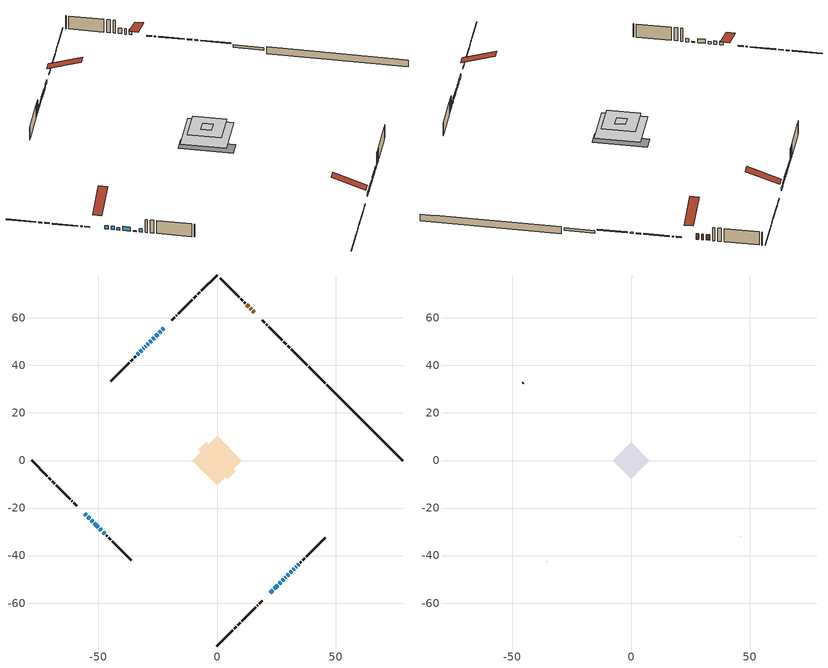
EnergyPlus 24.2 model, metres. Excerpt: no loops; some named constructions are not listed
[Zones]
conditioned space
 floor outside (Floor1 construction): -0.49,0 0,0.49 0.49,0 0,-0.49 z0.62
 floor outside (Floor2 construction): -0.43,0 0,0.43 0.43,0 0,-0.43 z0.62
 floor adiabatic (Floor5 construction): -2.42,0 0,2.42 2.42,0 0,-2.42 z0.62
 floor adiabatic (AdiabaticFloorConstruction): -10.45,0 0,10.45 10.45,0 0,-10.45 z3.06
 floor foundation (Slab1 construction): -7.97,4.53 -4.53,7.97 7.97,-4.53 4.53,-7.97 z-1.97
 floor foundation (Slab2 construction): -2.42,0 0,2.42 2.42,0 0,-2.42 z-0.65
 wall outside (RimJoist1 construction): 0,-78.03 6.7,-71.32 / -78.03,0 -71.32,-6.7 / 0,78.03 -6.7,71.32 / 37.92,40.11 31.22,46.81 z0.62:0.92
 wall outside (RimJoist2 construction): 7.36,-70.67 8.07,-69.96 / -70.67,-7.36 -69.96,-8.07 / -7.36,70.67 -8.07,69.96 / 30.56,47.47 29.85,48.18 z0.62:0.92
 wall outside (RimJoist3 construction): 8.72,-69.3 9.83,-68.2 / -69.3,-8.72 -68.2,-9.83 / -8.72,69.3 -9.83,68.2 / 29.19,48.83 28.09,49.94 z0.62:0.92
 wall outside (RimJoist4 construction): 10.49,-67.54 16.23,-61.8 / -67.54,-10.49 -61.8,-16.23 / -10.49,67.54 -16.23,61.8 / 27.43,50.59 21.69,56.34 z0.62:0.92
 wall outside (RimJoist5 construction): 16.89,-61.14 17.19,-60.83 / -61.14,-16.89 -60.83,-17.19 / -16.89,61.14 -17.19,60.83 / 21.03,56.99 20.72,57.3 z0.62:0.92
 wall outside (RimJoist6 construction): 17.85,-60.18 18.96,-59.07 / -60.18,-17.85 -59.07,-18.96 / -17.85,60.18 -18.96,59.07 / 20.07,57.96 18.96,59.06 z0.62:0.92
 wall outside (AdiabaticWallConstruction 1): 15.59,62.43 14.99,63.04 / 14.33,63.7 13.99,64.04 / 13.33,64.7 12.52,65.5 z0.62:2.65
 wall outside (AdiabaticWallConstruction): 22.32,-55.7 23.47,-54.55 z0.62:1.89; -22.32,55.7 -23.09,54.93 / -23.75,54.28 -24.33,53.69 / -55.7,-22.32 -54.93,-23.09 / -54.28,-23.75 -53.62,-24.41 / 24.13,-53.9 25.57,-52.46 / 26.22,-51.8 26.81,-51.22 / -29.99,48.04 -30.21,47.81 / -30.87,47.16 -31.02,47.01 / 33.09,-44.94 33.38,-44.65 / -47.93,-30.09 -47.21,-30.81 z0.62:1.84; -24.99,53.04 -25.74,52.28 / -31.67,46.36 -32.21,45.82 / -32.87,45.16 -33.62,44.4 z0.62:1.69; 27.47,-50.56 28.01,-50.02 z0.62:1.59; 28.66,-49.36 28.99,-49.04 z0.62:2.04; -52.96,-25.06 -52.31,-25.71 z0.62:1.48; 29.64,-48.38 30.22,-47.81 / 30.87,-47.15 31.34,-46.68 / -26.4,51.63 -26.98,51.05 / -27.63,50.39 -28.21,49.82 / -28.86,49.16 -29.33,48.69 / 32,-46.03 32.43,-45.6 z0.62:2.15; -51.66,-26.37 -49.93,-28.1 z0.62:2.14; -49.28,-28.75 -48.59,-29.44 z0.62:0.93; 34.03,-44 34.39,-43.64 z0.62:1.33
 wall outside (Wall1 construction): 35.05,-42.98 35.51,-42.52 / -46.56,-31.47 -46.09,-31.93 / -34.28,43.75 -34.74,43.28 / 11.87,66.16 11.4,66.63 z0.62:5.5
 wall outside (Wall2 construction): 36.17,-41.86 36.95,-41.08 / -45.44,-32.59 -44.66,-33.37 / -35.4,42.63 -36.18,41.85 / 10.74,67.28 9.96,68.06 z0.62:5.5
 wall outside (Wall3 construction): 37.6,-40.42 45.51,-32.52 / -44,-34.03 -36.09,-41.93 / -36.84,41.19 -44.74,33.29 / 9.31,68.72 1.4,76.62 z0.62:5.5
 wall foundation (FoundationWall1 construction): 46.13,31.9,-1.97 46.13,31.9,0.62 74.84,3.19,0.62 74.84,3.19,0.46 78.03,0,0.46 78.03,0,-1.97
 wall foundation (FoundationWall2 construction): 45.47,32.55 38.57,39.45 z-0.65:0.26
 window (WindowConstruction): 22.32,-55.7 23.47,-54.55 z0.62:1.89
 window (WindowConstruction 3): -22.32,55.7 -23.09,54.94 z0.62:1.84
 window (WindowConstruction 4): -23.75,54.28 -24.33,53.69 z0.62:1.84
 window (WindowConstruction 5): -55.7,-22.32 -54.94,-23.09 z0.62:1.84
 window (WindowConstruction 6): -24.99,53.04 -25.74,52.28 z0.62:1.69
 window (WindowConstruction 7): -54.28,-23.75 -53.62,-24.41 z0.62:1.84
 window (WindowConstruction 8): 24.13,-53.9 25.57,-52.46 z0.62:1.84
 window (WindowConstruction 9): 26.23,-51.8 26.81,-51.22 z0.62:1.84
 window (WindowConstruction 10): 27.47,-50.56 28.01,-50.02 z0.62:1.59
 window (WindowConstruction 11): 28.66,-49.36 28.99,-49.04 z0.62:2.04
 window (WindowConstruction 20): -52.96,-25.06 -52.31,-25.71 z0.62:1.48
 window (WindowConstruction 12): 29.64,-48.38 30.22,-47.81 z0.62:2.14
 window (WindowConstruction 13): 30.87,-47.15 31.34,-46.68 z0.62:2.14
 window (WindowConstruction 14): -26.4,51.63 -26.98,51.05 z0.62:2.14
 window (WindowConstruction 15): -27.63,50.39 -28.21,49.82 z0.62:2.14
 window (WindowConstruction 16): -28.87,49.16 -29.33,48.69 z0.62:2.14
 window (WindowConstruction 17): -29.99,48.04 -30.21,47.81 z0.62:1.84
 window (WindowConstruction 18): -51.66,-26.37 -49.93,-28.1 z0.62:2.14
 window (WindowConstruction 19): 32,-46.03 32.43,-45.6 z0.62:2.14
 window (WindowConstruction 24): -30.87,47.16 -31.01,47.01 z0.62:1.84
 window (WindowConstruction 25): 33.09,-44.94 33.37,-44.65 z0.62:1.84
 window (WindowConstruction 21): -49.27,-28.75 -48.59,-29.44 z0.62:0.92
 window (WindowConstruction 22): -31.67,46.36 -32.21,45.82 z0.62:1.69
 window (WindowConstruction 23): 34.03,-44 34.39,-43.64 z0.62:1.33
 window (WindowConstruction 1): -47.93,-30.09 -47.21,-30.81 z0.62:1.84
 window (WindowConstruction 2): -32.87,45.16 -33.62,44.41 z0.62:1.69
 door (Door): 15.59,62.43 14.99,63.04 z0.62:2.65
 door (Door 1): 14.33,63.7 13.99,64.04 z0.62:2.65
 door (Door 2): 13.33,64.7 12.52,65.5 z0.62:2.65
 ceiling adiabatic (AdiabaticFloorConstruction): 0,-10.45 10.45,0 0,10.45 -10.45,0 z3.06
attic - vented
 floor to conditioned space (Floor3 construction Reversed): -2.42,0 0,2.42 2.42,0 0,-2.42 z5.5
 floor to conditioned space (Floor4 construction Reversed): -7.63,0 0,7.63 7.63,0 0,-7.63 z5.5
 wall outside (Wall5 construction): 46.17,-31.86 46.25,-31.77 / -35.44,-42.59 -35.35,-42.68 / -45.4,32.63 -45.49,32.54 / 0.75,77.28 0.66,77.37 z0.62:5.5
 roof outside (Roof1 construction): 21.67,-56.36,5.5 13.87,-48.56,9.17 11.82,-50.62,9.17 19.61,-58.41,5.5; -56.36,-21.67,5.5 -48.56,-13.87,9.17 -50.62,-11.82,9.17 -58.41,-19.61,5.5; -21.67,56.36,5.5 -13.87,48.56,9.17 -11.82,50.62,9.17 -19.61,58.41,5.5; 16.25,61.78,5.5 8.45,53.98,9.17 10.51,51.93,9.17 18.3,59.72,5.5
[Construction]
Floor3 construction: ceiling stud and cavity, gypsum board
Floor4 construction: ceiling stud and cavity 1, gypsum board
[EnergyManagementSystem:Program]
component_loads_program: Set loads_htg_walls = 0; Set loads_htg_rim_joists = 0; Set loads_htg_foundation_walls = 0; Set loads_htg_floors = 0; Set loads_htg_slabs = 0; Set loads_htg_ceilings = 0; Set loads_htg_roofs = 0; Set loads_htg_windows_conduction = 0; Set loads_htg_windows_solar = 0; Set loads_htg_doors = 0; Set loads_htg_skylights_conduction = 0; Set loads_htg_skylights_solar = 0; Set loads_htg_internal_mass = 0; Set loads_htg_intgains = 0; Set loads_htg_lighting = 0; Set loads_htg_infil = 0; Set loads_htg_mechvent = 0; Set loads_htg_natvent = 0; Set loads_htg_whf = 0; Set loads_htg_ducts = 0; Set loads_clg_walls = 0; Set loads_clg_rim_joists = 0; Set loads_clg_foundation_walls = 0; Set loads_clg_floors = 0; Set loads_clg_slabs = 0; Set loads_clg_ceilings = 0; Set loads_clg_roofs = 0; Set loads_clg_windows_conduction = 0; Set loads_clg_windows_solar = 0; Set loads_clg_doors = 0; Set loads_clg_skylights_conduction = 0; Set loads_clg_skylights_solar = 0; Set loads_clg_internal_mass = 0; Set loads_clg_intgains = 0; Set loads_clg_lighting = 0; Set loads_clg_infil = 0; Set loads_clg_mechvent = 0; Set loads_clg_natvent = 0; Set loads_clg_whf = 0; Set loads_clg_ducts = 0; Set hr_walls = 0; Set hr_walls = hr_walls + s_conv_35 + s_ig_35 + s_sol_35 + s_lgt_35 + s_surf_35; Set hr_walls = hr_walls + s_conv_36 + s_ig_36 + s_sol_36 + s_lgt_36 + s_surf_36; Set hr_walls = hr_walls + s_conv_37 + s_ig_37 + s_sol_37 + s_lgt_37 + s_surf_37; Set hr_walls = hr_walls + s_conv_38 + s_ig_38 + s_sol_38 + s_lgt_38 + s_surf_38; Set hr_walls = hr_walls + s_conv_39 + s_ig_39 + s_sol_39 + s_lgt_39 + s_surf_39; Set hr_walls = hr_walls + s_conv_40 + s_ig_40 + s_sol_40 + s_lgt_40 + s_surf_40; Set hr_walls = hr_walls + s_conv_41 + s_ig_41 + s_sol_41 + s_lgt_41 + s_surf_41; Set hr_walls = hr_walls + s_conv_42 + s_ig_42 + s_sol_42 + s_lgt_42 + s_surf_42; Set hr_walls = hr_walls + s_conv_43 + s_ig_43 + s_sol_43 + s_lgt_43 + s_surf_43; Set hr_walls = hr_walls + s_conv_44 + s_ig_44 + s_sol_44 + s_lgt_44 + s_surf_44; Set hr_walls = hr_walls + s_conv_45 + s_ig_45 + s_sol_45 + s_lgt_45 + s_surf_45; Set hr_walls = hr_walls + s_conv_46 + s_ig_46 + s_sol_46 + s_lgt_46 + s_surf_46; Set hr_rim_joists = 0; Set hr_rim_joists = hr_rim_joists + s_conv_9 + s_ig_9 + s_sol_9 + s_lgt_9 + s_surf_9; Set hr_rim_joists = hr_rim_joists + s_conv_10 + s_ig_10 + s_sol_10 + s_lgt_10 + s_surf_10; Set hr_rim_joists = hr_rim_joists + s_conv_11 + s_ig_11 + s_sol_11 + s_lgt_11 + s_surf_11; Set hr_rim_joists = hr_rim_joists + s_conv_12 + s_ig_12 + s_sol_12 + s_lgt_12 + s_surf_12; Set hr_rim_joists = hr_rim_joists + s_conv_13 + s_ig_13 + s_sol_13 + s_lgt_13 + s_surf_13; Set hr_rim_joists = hr_rim_joists + s_conv_14 + s_ig_14 + s_sol_14 + s_lgt_14 + s_surf_14; Set hr_rim_joists = hr_rim_joists + s_conv_15 + s_ig_15 + s_sol_15 + s_lgt_15 + s_surf_15; Set hr_rim_joists = hr_rim_joists + s_conv_16 + s_ig_16 + s_sol_16 + s_lgt_16 + s_surf_16; Set hr_rim_joists = hr_rim_joists + s_conv_17 + s_ig_17 + s_sol_17 + s_lgt_17 + s_surf_17; Set hr_rim_joists = hr_rim_joists + s_conv_18 + s_ig_18 + s_sol_18 + s_lgt_18 + s_surf_18; Set hr_rim_joists = hr_rim_joists + s_conv_19 + s_ig_19 + s_sol_19 + s_lgt_19 + s_surf_19; Set hr_rim_joists = hr_rim_joists + s_conv_20 + s_ig_20 + s_sol_20 + s_lgt_20 + s_surf_20; Set hr_rim_joists = hr_rim_joists + s_conv_21 + s_ig_21 + s_sol_21 + s_lgt_21 + s_surf_21; Set hr_rim_joists = hr_rim_joists + s_conv_22 + s_ig_22 + s_sol_22 + s_lgt_22 + s_surf_22; Set hr_rim_joists = hr_rim_joists + s_conv_23 + s_ig_23 + s_sol_23 + s_lgt_23 + s_surf_23; Set hr_rim_joists = hr_rim_joists + s_conv_24 + s_ig_24 + s_sol_24 + s_lgt_24 + s_surf_24; Set hr_rim_joists = hr_rim_joists + s_conv_25 + s_ig_25 + s_sol_25 + s_lgt_25 + s_surf_25; Set hr_rim_joists = hr_rim_joists + s_conv_26 + s_ig_26 + s_sol_26 + s_lgt_26 + s_surf_26; Set hr_rim_joists = hr_rim_joists + s_conv_27 + s_ig_27 + s_sol_27 + s_lgt_27 + s_surf_27; Set hr_rim_joists = hr_rim_joists + s_conv_28 + s_ig_28 + s_sol_28 + s_lgt_28 + s_surf_28; Set hr_rim_joists = hr_rim_joists + s_conv_29 + s_ig_29 + s_sol_29 + s_lgt_29 + s_surf_29; Set hr_rim_joists = hr_rim_joists + s_conv_30 + s_ig_30 + s_sol_30 + s_lgt_30 + s_surf_30; Set hr_rim_joists = hr_rim_joists + s_conv_31 + s_ig_31 + s_sol_31 + s_lgt_31 + s_surf_31; Set hr_rim_joists = hr_rim_joists + s_conv_32 + s_ig_32 + s_sol_32 + s_lgt_32 + s_surf_32; Set hr_foundation_walls = 0; Set hr_foundation_walls = hr_foundation_walls + s_conv_5 + s_ig_5 + s_sol_5 + s_lgt_5 + s_surf_5; Set hr_foundation_walls = hr_foundation_walls + s_conv_6 + s_ig_6 + s_sol_6 + s_lgt_6 + s_surf_6; Set hr_floors = 0; Set hr_floors = hr_floors + s_conv + s_ig + s_sol + s_lgt + s_surf; Set hr_floors = hr_floors + s_conv_1 + s_ig_1 + s_sol_1 + s_lgt_1 + s_surf_1; Set hr_floors = hr_floors + s_conv_4 + s_ig_4 + s_sol_4 + s_lgt_4 + s_surf_4; Set hr_slabs = 0; Set hr_slabs = hr_slabs + s_conv_33 + s_ig_33 + s_sol_33 + s_lgt_33 + s_surf_33; Set hr_slabs = hr_slabs + s_conv_34 + s_ig_34 + s_sol_34 + s_lgt_34 + s_surf_34; Set hr_ceilings = 0; Set hr_ceilings = hr_ceilings + s_conv_2 + s_ig_2 + s_sol_2 + s_lgt_2 + s_surf_2; Set hr_ceilings = hr_ceilings + s_conv_3 + s_ig_3 + s_sol_3 + s_lgt_3 + s_surf_3; Set hr_roofs = 0; Set hr_windows_conduction = 0; Set hr_windows_conduction = hr_windows_conduction + ss_conv_3; Set hr_windows_conduction = hr_windows_conduction + ss_ig_3; Set hr_windows_conduction = hr_windows_conduction + ss_surf_3; Set hr_windows_conduction = hr_windows_conduction + ss_conv_4; Set hr_windows_conduction = hr_windows_conduction + ss_ig_4; Set hr_windows_conduction = hr_windows_conduction + ss_surf_4; Set hr_windows_conduction = hr_windows_conduction + ss_conv_5; Set hr_windows_conduction = hr_windows_conduction + ss_ig_5; Set hr_windows_conduction = hr_windows_conduction + ss_surf_5; Set hr_windows_conduction = hr_windows_conduction + ss_conv_6; Set hr_windows_conduction = hr_windows_conduction + ss_ig_6; Set hr_windows_conduction = hr_windows_conduction + ss_surf_6; Set hr_windows_conduction = hr_windows_conduction + ss_conv_7; Set hr_windows_conduction = hr_windows_conduction + ss_ig_7; Set hr_windows_conduction = hr_windows_conduction + ss_surf_7; Set hr_windows_conduction = hr_windows_conduction + ss_conv_8; Set hr_windows_conduction = hr_windows_conduction + ss_ig_8; Set hr_windows_conduction = hr_windows_conduction + ss_surf_8; Set hr_windows_conduction = hr_windows_conduction + ss_conv_9; Set hr_windows_conduction = hr_windows_conduction + ss_ig_9; Set hr_windows_conduction = hr_windows_conduction + ss_surf_9; Set hr_windows_conduction = hr_windows_conduction + ss_conv_10; Set hr_windows_conduction = hr_windows_conduction + ss_ig_10; Set hr_windows_conduction = hr_windows_conduction + ss_surf_10; Set hr_windows_conduction = hr_windows_conduction + ss_conv_11; Set hr_windows_conduction = hr_windows_conduction + ss_ig_11; Set hr_windows_conduction = hr_windows_conduction + ss_surf_11; Set hr_windows_conduction = hr_windows_conduction + ss_conv_12; Set hr_windows_conduction = hr_windows_conduction + ss_ig_12; Set hr_windows_conduction = hr_windows_conduction + ss_surf_12; Set hr_windows_conduction = hr_windows_conduction + ss_conv_13; Set hr_windows_conduction = hr_windows_conduction + ss_ig_13; Set hr_windows_conduction = hr_windows_conduction + ss_surf_13; Set hr_windows_conduction = hr_windows_conduction + ss_conv_14; Set hr_windows_conduction = hr_windows_conduction + ss_ig_14; Set hr_windows_conduction = hr_windows_conduction + ss_surf_14; Set hr_windows_conduction = hr_windows_conduction + ss_conv_15; Set hr_windows_conduction = hr_windows_conduction + ss_ig_15; Set hr_windows_conduction = hr_windows_conduction + ss_surf_15; Set hr_windows_conduction = hr_windows_conduction + ss_conv_16; Set hr_windows_conduction = hr_windows_conduction + ss_ig_16; Set hr_windows_conduction = hr_windows_conduction + ss_surf_16; Set hr_windows_conduction = hr_windows_conduction + ss_conv_17; Set hr_windows_conduction = hr_windows_conduction + ss_ig_17; Set hr_windows_conduction = hr_windows_conduction + ss_surf_17; Set hr_windows_conduction = hr_windows_conduction + ss_conv_18; Set hr_windows_conduction = hr_windows_conduction + ss_ig_18; Set hr_windows_conduction = hr_windows_conduction + ss_surf_18; Set hr_windows_conduction = hr_windows_conduction + ss_conv_19; Set hr_windows_conduction = hr_windows_conduction + ss_ig_19; Set hr_windows_conduction = hr_windows_conduction + ss_surf_19; Set hr_windows_conduction = hr_windows_conduction + ss_conv_20; Set hr_windows_conduction = hr_windows_conduction + ss_ig_20; Set hr_windows_conduction = hr_windows_conduction + ss_surf_20; Set hr_windows_conduction = hr_windows_conduction + ss_conv_21; Set hr_windows_conduction = hr_windows_conduction + ss_ig_21; Set hr_windows_conduction = hr_windows_conduction + ss_surf_21; Set hr_windows_conduction = hr_windows_conduction + ss_conv_22; Set hr_windows_conduction = hr_windows_conduction + ss_ig_22; Set hr_windows_conduction = hr_windows_conduction + ss_surf_22; Set hr_windows_conduction = hr_windows_conduction + ss_conv_23; Set hr_windows_conduction = hr_windows_conduction + ss_ig_23; Set hr_windows_conduction = hr_windows_conduction + ss_surf_23; Set hr_windows_conduction = hr_windows_conduction + ss_conv_24; Set hr_windows_conduction = hr_windows_conduction + ss_ig_24; Set hr_windows_conduction = hr_windows_conduction + ss_surf_24; Set hr_windows_conduction = hr_windows_conduction + ss_conv_25; Set hr_windows_conduction = hr_windows_conduction + ss_ig_25; Set hr_windows_conduction = hr_windows_conduction + ss_surf_25; Set hr_windows_conduction = hr_windows_conduction + ss_conv_26; Set hr_windows_conduction = hr_windows_conduction + ss_ig_26; Set hr_windows_conduction = hr_windows_conduction + ss_surf_26; Set hr_windows_conduction = hr_windows_conduction + ss_conv_27; Set hr_windows_conduction = hr_windows_conduction + ss_ig_27; Set hr_windows_conduction = hr_windows_conduction + ss_surf_27; Set hr_windows_conduction = hr_windows_conduction + ss_conv_28; Set hr_windows_conduction = hr_windows_conduction + ss_ig_28; Set hr_windows_conduction = hr_windows_conduction + ss_surf_28; Set hr_windows_solar = 0; Set hr_windows_solar = hr_windows_solar - ss_trans_in * ZoneTimestep * 3600 + ss_back_out * ZoneTimestep * 3600 + ss_trans_out * ZoneTimestep * 3600; Set hr_windows_solar = hr_windows_solar - ss_trans_in_1 * ZoneTimestep * 3600 + ss_back_out_1 * ZoneTimestep * 3600 + ss_trans_out_1 * ZoneTimestep * 3600; Set hr_windows_solar = hr_windows_solar - ss_trans_in_2 * ZoneTimestep * 3600 + ss_back_out_2 * ZoneTimestep * 3600 + ss_trans_out_2 * ZoneTimestep * 3600; Set hr_windows_solar = hr_windows_solar - ss_trans_in_3 * ZoneTimestep * 3600 + ss_back_out_3 * ZoneTimestep * 3600 + ss_trans_out_3 * ZoneTimestep * 3600; Set hr_windows_solar = hr_windows_solar - ss_trans_in_4 * ZoneTimestep * 3600 + ss_back_out_4 * ZoneTimestep * 3600 + ss_trans_out_4 * ZoneTimestep * 3600; Set hr_windows_solar = hr_windows_solar - ss_trans_in_5 * ZoneTimestep * 3600 + ss_back_out_5 * ZoneTimestep * 3600 + ss_trans_out_5 * ZoneTimestep * 3600; Set hr_windows_solar = hr_windows_solar - ss_trans_in_6 * ZoneTimestep * 3600 + ss_back_out_6 * ZoneTimestep * 3600 + ss_trans_out_6 * ZoneTimestep * 3600; Set hr_windows_solar = hr_windows_solar - ss_trans_in_7 * ZoneTimestep * 3600 + ss_back_out_7 * ZoneTimestep * 3600 + ss_trans_out_7 * ZoneTimestep * 3600; Set hr_windows_solar = hr_windows_solar - ss_trans_in_8 * ZoneTimestep * 3600 + ss_back_out_8 * ZoneTimestep * 3600 + ss_trans_out_8 * ZoneTimestep * 3600; Set hr_windows_solar = hr_windows_solar - ss_trans_in_9 * ZoneTimestep * 3600 + ss_back_out_9 * ZoneTimestep * 3600 + ss_trans_out_9 * ZoneTimestep * 3600; Set hr_windows_solar = hr_windows_solar - ss_trans_in_10 * ZoneTimestep * 3600 + ss_back_out_10 * ZoneTimestep * 3600 + ss_trans_out_10 * ZoneTimestep * 3600; Set hr_windows_solar = hr_windows_solar - ss_trans_in_11 * ZoneTimestep * 3600 + ss_back_out_11 * ZoneTimestep * 3600 + ss_trans_out_11 * ZoneTimestep * 3600; Set hr_windows_solar = hr_windows_solar - ss_trans_in_12 * ZoneTimestep * 3600 + ss_back_out_12 * ZoneTimestep * 3600 + ss_trans_out_12 * ZoneTimestep * 3600; Set hr_windows_solar = hr_windows_solar - ss_trans_in_13 * ZoneTimestep * 3600 + ss_back_out_13 * ZoneTimestep * 3600 + ss_trans_out_13 * ZoneTimestep * 3600; Set hr_windows_solar = hr_windows_solar - ss_trans_in_14 * ZoneTimestep * 3600 + ss_back_out_14 * ZoneTimestep * 3600 + ss_trans_out_14 * ZoneTimestep * 3600; Set hr_windows_solar = hr_windows_solar - ss_trans_in_15 * ZoneTimestep * 3600 + ss_back_out_15 * ZoneTimestep * 3600 + ss_trans_out_15 * ZoneTimestep * 3600; Set hr_windows_solar = hr_windows_solar - ss_trans_in_16 * ZoneTimestep * 3600 + ss_back_out_16 * ZoneTimestep * 3600 + ss_trans_out_16 * ZoneTimestep * 3600; Set hr_windows_solar = hr_windows_solar - ss_trans_in_17 * ZoneTimestep * 3600 + ss_back_out_17 * ZoneTimestep * 3600 + ss_trans_out_17 * ZoneTimestep * 3600; Set hr_windows_solar = hr_windows_solar - ss_trans_in_18 * ZoneTimestep * 3600 + ss_back_out_18 * ZoneTimestep * 3600 + ss_trans_out_18 * ZoneTimestep * 3600; Set hr_windows_solar = hr_windows_solar - ss_trans_in_19 * ZoneTimestep * 3600 + ss_back_out_19 * ZoneTimestep * 3600 + ss_trans_out_19 * ZoneTimestep * 3600; Set hr_windows_solar = hr_windows_solar - ss_trans_in_20 * ZoneTimestep * 3600 + ss_back_out_20 * ZoneTimestep * 3600 + ss_trans_out_20 * ZoneTimestep * 3600; Set hr_windows_solar = hr_windows_solar - ss_trans_in_21 * ZoneTimestep * 3600 + ss_back_out_21 * ZoneTimestep * 3600 + ss_trans_out_21 * ZoneTimestep * 3600; Set hr_windows_solar = hr_windows_solar - ss_trans_in_22 * ZoneTimestep * 3600 + ss_back_out_22 * ZoneTimestep * 3600 + ss_trans_out_22 * ZoneTimestep * 3600; Set hr_windows_solar = hr_windows_solar - ss_trans_in_23 * ZoneTimestep * 3600 + ss_back_out_23 * ZoneTimestep * 3600 + ss_trans_out_23 * ZoneTimestep * 3600; Set hr_windows_solar = hr_windows_solar - ss_trans_in_24 * ZoneTimestep * 3600 + ss_back_out_24 * ZoneTimestep * 3600 + ss_trans_out_24 * ZoneTimestep * 3600; Set hr_windows_solar = hr_windows_solar - ss_trans_in_25 * ZoneTimestep * 3600 + ss_back_out_25 * ZoneTimestep * 3600 + ss_trans_out_25 * ZoneTimestep * 3600; Set hr_doors = 0; Set hr_doors = hr_doors + ss_sol; Set hr_doors = hr_doors + ss_lgt; Set hr_doors = hr_doors + ss_conv; Set hr_doors = hr_doors + ss_ig; Set hr_doors = hr_doors + ss_surf; Set hr_doors = hr_doors + ss_sol_1; Set hr_doors = hr_doors + ss_lgt_1; Set hr_doors = hr_doors + ss_conv_1; Set hr_doors = hr_doors + ss_ig_1; Set hr_doors = hr_doors + ss_surf_1; Set hr_doors = hr_doors + ss_sol_2; Set hr_doors = hr_doors + ss_lgt_2; Set hr_doors = hr_doors + ss_conv_2; Set hr_doors = hr_doors + ss_ig_2; Set hr_doors = hr_doors + ss_surf_2; Set hr_skylights_conduction = 0; Set hr_skylights_solar = 0; Set hr_internal_mass = 0; Set hr_internal_mass = hr_internal_mass + s_conv_7 + s_ig_7 + s_sol_7 + s_lgt_7 + s_surf_7; Set hr_internal_mass = hr_internal_mass + s_conv_8 + s_ig_8 + s_sol_8 + s_lgt_8 + s_surf_8; Set hr_internal_mass = hr_internal_mass + im_conv + im_ig + im_sol + im_lgt + im_surf; Set hr_internal_mass = hr_internal_mass + im_conv_1 + im_ig_1 + im_sol_1 + im_lgt_1 + im_surf_1; Set hr_intgains = 0; Set hr_intgains = hr_intgains - ig_ee_conv - ig_ee_rad - ig_ee_conv_1 - ig_ee_rad_1 - ig_ee_conv_2 - ig_ee_rad_2 - ig_ee_conv_3 - ig_ee_rad_3 - ig_ee_conv_4 - ig_ee_rad_4 - ig_ee_conv_5 - ig_ee_rad_5 - ig_ee_conv_6 - ig_ee_rad_6 - ig_oe_conv - ig_oe_rad - ig_oe_conv_1 - ig_oe_rad_1 - ig_oe_conv_2 - ig_oe_rad_2 - ig_oe_conv_3 - ig_oe_rad_3 - ig_oe_conv_4 - ig_oe_rad_4 - ig_ppl_conv - ig_ppl_rad; Set hr_lighting = 0; Set hr_lighting = hr_lighting - ig_lgt_conv - ig_lgt_rad - ig_lgt_vis; Set hr_infil = 0; Set hr_infil = hr_infil - airflow_gain + airflow_loss; Set hr_natvent = 0; Set hr_natvent = hr_natvent - airflow_gain_1 + airflow_loss_1; Set hr_whf = 0; Set hr_whf = hr_whf - airflow_gain_2 + airflow_loss_2; Set hr_mechvent = 0; Set hr_mechvent = hr_mechvent - mv_conv - mv_rad - mv_conv_1 - mv_rad_1 - mv_conv_2 - mv_rad_2 - mv_conv_3 - mv_rad_3 - mv_conv_4 - mv_rad_4; Set hr_ducts = 0; Set hr_intgains = hr_intgains + dhw_loss * (0.64*(1-dhw_rtf) + 1.0*dhw_rtf); Set htg_mode = 0; Set clg_mode = 0; If (htg_load_cond > 0); Set htg_mode = 1.0; ElseIf (clg_load_cond > 0); Set clg_mode = 0.0; Else; Set htg_season = 0; Set clg_season = 0; If ((DayOfYear >= 1) && (DayOfYear <= 365)); Set clg_season = 1; EndIf; If ((DayOfYear >= 1) && (DayOfYear <= 365)); Set htg_season = 1; EndIf; If ((airflow_gain_1 <> 0) || (airflow_loss_1 <> 0)) && (clg_season == 1); Set clg_mode = 0.0; ElseIf ((airflow_gain_2 <> 0) || (airflow_loss_2 <> 0)) && (clg_season == 1); Set clg_mode = 0.0; Else; Set Tmid_setpoint = (htg_sp_s_1 + clg_sp_s_1) / 2; If (tin_s_1 > Tmid_setpoint) && (clg_season == 1); Set clg_mode = 0.0; ElseIf (tin_s_1 < Tmid_setpoint) && (htg_season == 1); Set htg_mode = 1.0; EndIf; EndIf; EndIf; Set loads_htg_walls = loads_htg_walls + (hr_walls * htg_mode * 1); Set loads_htg_rim_joists = loads_htg_rim_joists + (hr_rim_joists * htg_mode * 1); Set loads_htg_foundation_walls = loads_htg_foundation_walls + (hr_foundation_walls * htg_mode * 1); Set loads_htg_floors = loads_htg_floors + (hr_floors * htg_mode * 1); Set loads_htg_slabs = loads_htg_slabs + (hr_slabs * htg_mode * 1); Set loads_htg_ceilings = loads_htg_ceilings + (hr_ceilings * htg_mode * 1); Set loads_htg_roofs = loads_htg_roofs + (hr_roofs * htg_mode * 1); Set loads_htg_windows_conduction = loads_htg_windows_conduction + (hr_windows_conduction * htg_mode * 1); Set loads_htg_windows_solar = loads_htg_windows_solar + (hr_windows_solar * htg_mode * 1); Set loads_htg_doors = loads_htg_doors + (hr_doors * htg_mode * 1); Set loads_htg_skylights_conduction = loads_htg_skylights_conduction + (hr_skylights_conduction * htg_mode * 1); Set loads_htg_skylights_solar = loads_htg_skylights_solar + (hr_skylights_solar * htg_mode * 1); Set loads_htg_internal_mass = loads_htg_internal_mass + (hr_internal_mass * htg_mode * 1); Set loads_htg_intgains = loads_htg_intgains + (hr_intgains * htg_mode * 1); Set loads_htg_lighting = loads_htg_lighting + (hr_lighting * htg_mode * 1); Set loads_htg_infil = loads_htg_infil + (hr_infil * htg_mode * 1); Set loads_htg_mechvent = loads_htg_mechvent + (hr_mechvent * htg_mode * 1); Set loads_htg_natvent = loads_htg_natvent + (hr_natvent * htg_mode * 1); Set loads_htg_whf = loads_htg_whf + (hr_whf * htg_mode * 1); Set loads_htg_ducts = loads_htg_ducts + (hr_ducts * htg_mode * 1); Set loads_clg_walls = loads_clg_walls + (-hr_walls * clg_mode * 1); Set loads_clg_rim_joists = loads_clg_rim_joists + (-hr_rim_joists * clg_mode * 1); Set loads_clg_foundation_walls = loads_clg_foundation_walls + (-hr_foundation_walls * clg_mode * 1); Set loads_clg_floors = loads_clg_floors + (-hr_floors * clg_mode * 1); Set loads_clg_slabs = loads_clg_slabs + (-hr_slabs * clg_mode * 1); Set loads_clg_ceilings = loads_clg_ceilings + (-hr_ceilings * clg_mode * 1); Set loads_clg_roofs = loads_clg_roofs + (-hr_roofs * clg_mode * 1); Set loads_clg_windows_conduction = loads_clg_windows_conduction + (-hr_windows_conduction * clg_mode * 1); Set loads_clg_windows_solar = loads_clg_windows_solar + (-hr_windows_solar * clg_mode * 1); Set loads_clg_doors = loads_clg_doors + (-hr_doors * clg_mode * 1); Set loads_clg_skylights_conduction = loads_clg_skylights_conduction + (-hr_skylights_conduction * clg_mode * 1); Set loads_clg_skylights_solar = loads_clg_skylights_solar + (-hr_skylights_solar * clg_mode * 1); Set loads_clg_internal_mass = loads_clg_internal_mass + (-hr_internal_mass * clg_mode * 1); Set loads_clg_intgains = loads_clg_intgains + (-hr_intgains * clg_mode * 1); Set loads_clg_lighting = loads_clg_lighting + (-hr_lighting * clg_mode * 1); Set loads_clg_infil = loads_clg_infil + (-hr_infil * clg_mode * 1); Set loads_clg_mechvent = loads_clg_mechvent + (-hr_mechvent * clg_mode * 1); Set loads_clg_natvent = loads_clg_natvent + (-hr_natvent * clg_mode * 1); Set loads_clg_whf = loads_clg_whf + (-hr_whf * clg_mode * 1); Set loads_clg_ducts = loads_clg_ducts + (-hr_ducts * clg_mode * 1)
infil_program: Set p_m = 0.14; Set p_s = 0.22; Set s_m = 270; Set s_s = 370; Set z_m = 9.99744; Set z_s = 6.257515822307209; Set f_t = (((s_m/z_m)^p_m)*((z_s/s_s)^p_s)); Set Tdiff = tin_s-tout_s; Set dT = @Abs Tdiff; Set c = 0.1667; Set Cs = 0.1106; Set Cw = 0.1482; Set n = 0.65; Set sft = (f_t*0.54); Set temp1 = ((c*Cw)*((sft*site_vw_s)^(2*n)))^2; Set Qinf = (((c*Cs*(dT^n))^2)+temp1)^0.5; Set Qinf = (@Max Qinf 0); Set mech_vent_house_fan_sensible_load_act = 0.0; Set mech_vent_house_fan_latent_load_act = 0.0; Set OASupInPb = out_pb_s; Set OASupInTemp = tout_s; Set OASupInW = out_wt_s; Set OASupRho = (@RhoAirFnPbTdbW OASupInPb OASupInTemp OASupInW); Set OASupCp = (@CpAirFnW OASupInW); Set OASupInEnth = (@HFnTdbW OASupInTemp OASupInW); Set ZoneTemp = tin_s; Set ZoneW = win_s; Set ZoneCp = (@CpAirFnW ZoneW); Set ZoneAirEnth = (@HFnTdbW ZoneTemp ZoneW); Set mech_vent_house_fan_cfis_act = 0.0; Set QWHV_cfis_sup = 0.0; Set QWHV_cfis_suppl_sup = 0.0; Set QWHV_cfis_suppl_exh = 0.0; Set Qrange = 0; Set Qrange = Qrange + 0.075 * mech_vent_range_fan_0_sch_s; Set Qbath = 0; Set Qdryer = 0; Set Qdryer = Qdryer + 0.00308 * clothes_dryer_exhaust_0_sch_s; Set QWHV_sup = 0.0; Set QWHV_exh = 0.0; Set Qsupply = QWHV_sup + QWHV_cfis_sup + QWHV_cfis_suppl_sup; Set Qexhaust = Qrange + Qbath + Qdryer + QWHV_exh + QWHV_cfis_suppl_exh; Set Qfan = (@Max Qexhaust Qsupply); Set Qducts = 0; If Qducts < 0; Set Qsupply = Qsupply - Qducts; Else; Set Qexhaust = Qexhaust + Qducts; EndIf; Set Qfan_with_ducts = (@Max Qexhaust Qsupply); Set Qimb = (@Abs (Qsupply - Qexhaust)); If Qinf + Qimb > 0; Set Qtot = Qfan_with_ducts + (Qinf^2) / (Qinf + Qimb); Else; Set Qtot = Qfan_with_ducts; EndIf; Set Qinf_adj = Qtot - Qfan; Set infil_flow_act = Qinf_adj; Set infil_program_Qinf = Qinf_adj; Set infil_program_Qfan = Qfan; Set Qload = Qfan; Set Effectiveness_Sens = 0.0; Set Effectiveness_Lat = 0.0; Set Fan_MFR = Qload * OASupRho; Set ZoneInEnth = OASupInEnth; Set ZoneInTemp = OASupInTemp; Set FanTotalToCond = Fan_MFR * (ZoneInEnth - ZoneAirEnth); Set FanSensToCond = Fan_MFR * ZoneCp * (ZoneInTemp - ZoneTemp); Set FanLatToCond = FanTotalToCond - FanSensToCond; Set mech_vent_house_fan_sensible_load_act = mech_vent_house_fan_sensible_load_act + FanSensToCond; Set mech_vent_house_fan_latent_load_act = mech_vent_house_fan_latent_load_act + FanLatToCond
natural_vent_program: Set Tin = tin_s; Set Tout = tout_s; Set Wout = out_wt_s; Set Pbar = out_pb_s; Set Phiout = (@RhFnTdbWPb Tout Wout Pbar); Set MaxHR = 0.0115; Set Tnvsp = (htg_sp_s + clg_sp_s) / 2; Set NVavail = natural_vent_s; Set ClgSsnAvail = cool_season; Set Qnv = 0; Set Qwhf = 0; Set whole_house_fan_mix_act = 0; Set whole_house_fan_act = 0; If ((Wout < MaxHR) && (Tin > Tout) && (Tin > Tnvsp) && (ClgSsnAvail > 0)); Set WHF_Flow = 0; Set Adj = (Tin-Tnvsp)/(Tin-Tout); Set Adj = (@Min Adj 1); Set Adj = (@Max Adj 0); If (WHF_Flow > 0); Set Qwhf = WHF_Flow*Adj; Set whole_house_fan_mix_act = WHF_Flow*Adj; Set WHF_W = 0; Set whole_house_fan_act = WHF_W*Adj; ElseIf (NVavail > 0); Set NVArea = 0.0; Set Cs = 0.00023015483881256565; Set Cw = 3.551453889972985e-05; Set Tdiff = Tin-Tout; Set dT = (@Abs Tdiff); Set Vwind = site_vw_s; Set SGNV = NVArea*Adj*((((Cs*dT)+(Cw*(Vwind^2)))^0.5)/1000); Set MaxNV = 5.021113347688704; Set Qnv = (@Min SGNV MaxNV); EndIf; EndIf; Set natural_vent_flow_act = Qnv; Set whole_house_fan_flow_act = Qwhf; Set natural_vent_program_Qnv = Qnv; Set natural_vent_program_Qwhf = Qwhf
total_airflows_program: Set total_infil_flow_rate = 0; Set total_mechvent_flow_rate = 0; Set total_natvent_flow_rate = 0; Set total_whf_flow_rate = 0; Set total_infil_flow_rate = total_infil_flow_rate + (infil_program_Qinf * 1); Set total_mechvent_flow_rate = total_mechvent_flow_rate + (infil_program_Qfan * 1); Set total_natvent_flow_rate = total_natvent_flow_rate + (natural_vent_program_Qnv * 1); Set total_whf_flow_rate = total_whf_flow_rate + (natural_vent_program_Qwhf * 1)
total_loads_program: Set loads_htg_tot = 0; Set loads_clg_tot = 0; If htg_load_cond > 0; Set loads_htg_tot = loads_htg_tot + (htg_load_cond - clg_load_cond) * 1.0; EndIf; Set loads_htg_tot = (@Max loads_htg_tot 0); If clg_load_cond > 0; Set loads_clg_tot = loads_clg_tot + (clg_load_cond - htg_load_cond) * 0.0; EndIf; Set loads_clg_tot = (@Max loads_clg_tot 0)
unit_heater_supply_fan_disaggregate_program: Set unit_heater_supply_fan_primary_htg = 0; If unit_heater_htg_coil_s > 0; Set unit_heater_supply_fan_primary_htg = unit_heater_supply_fan_s; EndIf
unmet_hours_program: Set htg_unmet_hours = 0; Set clg_unmet_hours = 0; Set unit_htg_unmet_hours = 0; If ((DayOfYear >= 1) && (DayOfYear <= 365)); Set unit_htg_unmet_hours = unit_htg_unmet_hours + conditioned_space_htg_unmet_s; If unit_htg_unmet_hours > htg_unmet_hours; Set htg_unmet_hours = unit_htg_unmet_hours; EndIf; EndIf
water_heater_EC_adj: If WarmupFlag == 0; Set dhw_e_cons = water_heater_energy + water_heater_on_cycle_parasitic + water_heater_off_cycle_parasitic; Set water_heater_ec_adj_act = 0.0 * dhw_e_cons / 1; EndIf
[EnergyManagementSystem:ProgramCallingManager]
component_loads_program_calling_manager: EndOfZoneTimestepAfterZoneReporting; component_loads_program
fridge_schedule_program_calling_manager: BeginZoneTimestepAfterInitHeatBalance; fridge_schedule_program
furnace_supply_fan_1_disaggregate_program_calling_manager: EndOfSystemTimestepBeforeHVACReporting; furnace_supply_fan_1_disaggregate_program
furnace_supply_fan_disaggregate_program_calling_manager: EndOfSystemTimestepBeforeHVACReporting; furnace_supply_fan_disaggregate_program
infil_program_calling_manager: BeginZoneTimestepAfterInitHeatBalance; infil_program
natural_vent_program_calling_manager: BeginZoneTimestepAfterInitHeatBalance; natural_vent_program
total_airflows_program_calling_manager: EndOfZoneTimestepAfterZoneReporting; total_airflows_program
total_loads_program_calling_manager: EndOfZoneTimestepAfterZoneReporting; total_loads_program
unit_heater_supply_fan_disaggregate_program_calling_manager: EndOfSystemTimestepBeforeHVACReporting; unit_heater_supply_fan_disaggregate_program
unmet_hours_program_calling_manager: EndOfZoneTimestepBeforeZoneReporting; unmet_hours_program
water_heater_EC_adj_ProgramManager: EndOfSystemTimestepBeforeHVACReporting; water_heater_EC_adj
[EnergyManagementSystem:OutputVariable] Type of Data in Variable=Summed
Name | EMS Variable | Update Frequency | EMS Program or Subroutine | Units
furnace supply fan 1 disaggregate htg primary | furnace_supply_fan_1_primary_htg | SystemTimestep | furnace_supply_fan_1_disaggregate_program | J
furnace supply fan disaggregate htg primary | furnace_supply_fan_primary_htg | SystemTimestep | furnace_supply_fan_disaggregate_program | J
unit heater supply fan disaggregate htg primary | unit_heater_supply_fan_primary_htg | SystemTimestep | unit_heater_supply_fan_disaggregate_program | J
loads_htg_tot_peakload_outvar; loads_htg_tot_annual_outvar; Energy Management System Output Variable 1; Energy Management System Output Variable 45 | loads_htg_tot | ZoneTimestep | total_loads_program | J
loads_clg_tot_peakload_outvar; loads_clg_tot_annual_outvar; Energy Management System Output Variable 2; Energy Management System Output Variable 46 | loads_clg_tot | ZoneTimestep | total_loads_program | J
htg_unmet_hours_annual_outvar; Energy Management System Output Variable 3 | htg_unmet_hours | ZoneTimestep | unmet_hours_program | hr
clg_unmet_hours_annual_outvar; Energy Management System Output Variable 4 | clg_unmet_hours | ZoneTimestep | unmet_hours_program | hr
loads_htg_roofs_annual_outvar; Energy Management System Output Variable 5 | loads_htg_roofs | ZoneTimestep | component_loads_program | J
loads_htg_ceilings_annual_outvar; Energy Management System Output Variable 6 | loads_htg_ceilings | ZoneTimestep | component_loads_program | J
loads_htg_walls_annual_outvar; Energy Management System Output Variable 7 | loads_htg_walls | ZoneTimestep | component_loads_program | J
loads_htg_rim_joists_annual_outvar; Energy Management System Output Variable 8 | loads_htg_rim_joists | ZoneTimestep | component_loads_program | J
loads_htg_foundation_walls_annual_outvar; Energy Management System Output Variable 9 | loads_htg_foundation_walls | ZoneTimestep | component_loads_program | J
loads_htg_doors_annual_outvar; Energy Management System Output Variable 10 | loads_htg_doors | ZoneTimestep | component_loads_program | J
loads_htg_windows_conduction_annual_outvar; Energy Management System Output Variable 11 | loads_htg_windows_conduction | ZoneTimestep | component_loads_program | J
loads_htg_windows_solar_annual_outvar; Energy Management System Output Variable 12 | loads_htg_windows_solar | ZoneTimestep | component_loads_program | J
loads_htg_skylights_conduction_annual_outvar; Energy Management System Output Variable 13 | loads_htg_skylights_conduction | ZoneTimestep | component_loads_program | J
loads_htg_skylights_solar_annual_outvar; Energy Management System Output Variable 14 | loads_htg_skylights_solar | ZoneTimestep | component_loads_program | J
loads_htg_floors_annual_outvar; Energy Management System Output Variable 15 | loads_htg_floors | ZoneTimestep | component_loads_program | J
loads_htg_slabs_annual_outvar; Energy Management System Output Variable 16 | loads_htg_slabs | ZoneTimestep | component_loads_program | J
loads_htg_internal_mass_annual_outvar; Energy Management System Output Variable 17 | loads_htg_internal_mass | ZoneTimestep | component_loads_program | J
loads_htg_infil_annual_outvar; Energy Management System Output Variable 18 | loads_htg_infil | ZoneTimestep | component_loads_program | J
loads_htg_natvent_annual_outvar; Energy Management System Output Variable 19 | loads_htg_natvent | ZoneTimestep | component_loads_program | J
loads_htg_mechvent_annual_outvar; Energy Management System Output Variable 20 | loads_htg_mechvent | ZoneTimestep | component_loads_program | J
loads_htg_whf_annual_outvar; Energy Management System Output Variable 21 | loads_htg_whf | ZoneTimestep | component_loads_program | J
loads_htg_ducts_annual_outvar; Energy Management System Output Variable 22 | loads_htg_ducts | ZoneTimestep | component_loads_program | J
loads_htg_intgains_annual_outvar; Energy Management System Output Variable 23 | loads_htg_intgains | ZoneTimestep | component_loads_program | J
loads_htg_lighting_annual_outvar; Energy Management System Output Variable 24 | loads_htg_lighting | ZoneTimestep | component_loads_program | J
loads_clg_roofs_annual_outvar; Energy Management System Output Variable 25 | loads_clg_roofs | ZoneTimestep | component_loads_program | J
loads_clg_ceilings_annual_outvar; Energy Management System Output Variable 26 | loads_clg_ceilings | ZoneTimestep | component_loads_program | J
loads_clg_walls_annual_outvar; Energy Management System Output Variable 27 | loads_clg_walls | ZoneTimestep | component_loads_program | J
loads_clg_rim_joists_annual_outvar; Energy Management System Output Variable 28 | loads_clg_rim_joists | ZoneTimestep | component_loads_program | J
loads_clg_foundation_walls_annual_outvar; Energy Management System Output Variable 29 | loads_clg_foundation_walls | ZoneTimestep | component_loads_program | J
loads_clg_doors_annual_outvar; Energy Management System Output Variable 30 | loads_clg_doors | ZoneTimestep | component_loads_program | J
loads_clg_windows_conduction_annual_outvar; Energy Management System Output Variable 31 | loads_clg_windows_conduction | ZoneTimestep | component_loads_program | J
loads_clg_windows_solar_annual_outvar; Energy Management System Output Variable 32 | loads_clg_windows_solar | ZoneTimestep | component_loads_program | J
loads_clg_skylights_conduction_annual_outvar; Energy Management System Output Variable 33 | loads_clg_skylights_conduction | ZoneTimestep | component_loads_program | J
loads_clg_skylights_solar_annual_outvar; Energy Management System Output Variable 34 | loads_clg_skylights_solar | ZoneTimestep | component_loads_program | J
loads_clg_floors_annual_outvar; Energy Management System Output Variable 35 | loads_clg_floors | ZoneTimestep | component_loads_program | J
loads_clg_slabs_annual_outvar; Energy Management System Output Variable 36 | loads_clg_slabs | ZoneTimestep | component_loads_program | J
loads_clg_internal_mass_annual_outvar; Energy Management System Output Variable 37 | loads_clg_internal_mass | ZoneTimestep | component_loads_program | J
loads_clg_infil_annual_outvar; Energy Management System Output Variable 38 | loads_clg_infil | ZoneTimestep | component_loads_program | J
loads_clg_natvent_annual_outvar; Energy Management System Output Variable 39 | loads_clg_natvent | ZoneTimestep | component_loads_program | J
loads_clg_mechvent_annual_outvar; Energy Management System Output Variable 40 | loads_clg_mechvent | ZoneTimestep | component_loads_program | J
loads_clg_whf_annual_outvar; Energy Management System Output Variable 41 | loads_clg_whf | ZoneTimestep | component_loads_program | J
loads_clg_ducts_annual_outvar; Energy Management System Output Variable 42 | loads_clg_ducts | ZoneTimestep | component_loads_program | J
loads_clg_intgains_annual_outvar; Energy Management System Output Variable 43 | loads_clg_intgains | ZoneTimestep | component_loads_program | J
loads_clg_lighting_annual_outvar; Energy Management System Output Variable 44 | loads_clg_lighting | ZoneTimestep | component_loads_program | J
[Schedule:Day:Interval]
interior lighting schedule day: No, 01:00, 0.108182, 04:00, 0.0901515, 05:00, 0.0991667, 06:00, 0.162273, 07:00, 0.270455, 08:00, 0.342576, 10:00, 0.369621, 11:00, 0.351591, 12:00, 0.333561, 13:00, 0.324545, 14:00, 0.31553, 15:00, 0.333561, 16:00, 0.369621, 17:00, 0.450758, 18:00, 0.585985, 19:00, 0.775303, 20:00, 0.955606, 21:00, 0.991667, 22:00, 0.712197, 23:00, 0.360606, 24:00, 0.162273
interior lighting schedule day 1: No, 01:00, 0.100909, 04:00, 0.0840909, 05:00, 0.0925, 06:00, 0.151364, 07:00, 0.252273, 08:00, 0.319545, 10:00, 0.344773, 11:00, 0.327955, 12:00, 0.311136, 13:00, 0.302727, 14:00, 0.294318, 15:00, 0.311136, 16:00, 0.344773, 17:00, 0.420455, 18:00, 0.546591, 19:00, 0.723182, 20:00, 0.891364, 21:00, 0.925, 22:00, 0.664318, 23:00, 0.336364, 24:00, 0.151364
interior lighting schedule day 2: No, 01:00, 0.0927273, 04:00, 0.0772727, 05:00, 0.085, 06:00, 0.139091, 07:00, 0.231818, 08:00, 0.293636, 10:00, 0.316818, 11:00, 0.301364, 12:00, 0.285909, 13:00, 0.278182, 14:00, 0.270455, 15:00, 0.285909, 16:00, 0.316818, 17:00, 0.386364, 18:00, 0.502273, 19:00, 0.664545, 20:00, 0.819091, 21:00, 0.85, 22:00, 0.610455, 23:00, 0.309091, 24:00, 0.139091
interior lighting schedule day 3: No, 01:00, 0.0845455, 04:00, 0.0704545, 05:00, 0.0775, 06:00, 0.126818, 07:00, 0.211364, 08:00, 0.267727, 10:00, 0.288864, 11:00, 0.274773, 12:00, 0.260682, 13:00, 0.253636, 14:00, 0.246591, 15:00, 0.260682, 16:00, 0.288864, 17:00, 0.352273, 18:00, 0.457955, 19:00, 0.605909, 20:00, 0.746818, 21:00, 0.775, 22:00, 0.556591, 23:00, 0.281818, 24:00, 0.126818
interior lighting schedule day 4: No, 01:00, 0.0763636, 04:00, 0.0636364, 05:00, 0.07, 06:00, 0.114545, 07:00, 0.190909, 08:00, 0.241818, 10:00, 0.260909, 11:00, 0.248182, 12:00, 0.235455, 13:00, 0.229091, 14:00, 0.222727, 15:00, 0.235455, 16:00, 0.260909, 17:00, 0.318182, 18:00, 0.413636, 19:00, 0.547273, 20:00, 0.674545, 21:00, 0.7, 22:00, 0.502727, 23:00, 0.254545, 24:00, 0.114545
interior lighting schedule day 5: No, 01:00, 0.0727273, 04:00, 0.0606061, 05:00, 0.0666667, 06:00, 0.109091, 07:00, 0.181818, 08:00, 0.230303, 10:00, 0.248485, 11:00, 0.236364, 12:00, 0.224242, 13:00, 0.218182, 14:00, 0.212121, 15:00, 0.224242, 16:00, 0.248485, 17:00, 0.30303, 18:00, 0.393939, 19:00, 0.521212, 20:00, 0.642424, 21:00, 0.666667, 22:00, 0.478788, 23:00, 0.242424, 24:00, 0.109091
interior lighting schedule day 6: No, 01:00, 0.0745455, 04:00, 0.0621212, 05:00, 0.0683333, 06:00, 0.111818, 07:00, 0.186364, 08:00, 0.236061, 10:00, 0.254697, 11:00, 0.242273, 12:00, 0.229848, 13:00, 0.223636, 14:00, 0.217424, 15:00, 0.229848, 16:00, 0.254697, 17:00, 0.310606, 18:00, 0.403788, 19:00, 0.534242, 20:00, 0.658485, 21:00, 0.683333, 22:00, 0.490758, 23:00, 0.248485, 24:00, 0.111818
interior lighting schedule day 7: No, 01:00, 0.08, 04:00, 0.0666667, 05:00, 0.0733333, 06:00, 0.12, 07:00, 0.2, 08:00, 0.253333, 10:00, 0.273333, 11:00, 0.26, 12:00, 0.246667, 13:00, 0.24, 14:00, 0.233333, 15:00, 0.246667, 16:00, 0.273333, 17:00, 0.333333, 18:00, 0.433333, 19:00, 0.573333, 20:00, 0.706667, 21:00, 0.733333, 22:00, 0.526667, 23:00, 0.266667, 24:00, 0.12
interior lighting schedule day 8: No, 01:00, 0.0890909, 04:00, 0.0742424, 05:00, 0.0816667, 06:00, 0.133636, 07:00, 0.222727, 08:00, 0.282121, 10:00, 0.304394, 11:00, 0.289545, 12:00, 0.274697, 13:00, 0.267273, 14:00, 0.259848, 15:00, 0.274697, 16:00, 0.304394, 17:00, 0.371212, 18:00, 0.482576, 19:00, 0.638485, 20:00, 0.78697, 21:00, 0.816667, 22:00, 0.586515, 23:00, 0.29697, 24:00, 0.133636
interior lighting schedule day 9: No, 01:00, 0.0972727, 04:00, 0.0810606, 05:00, 0.0891667, 06:00, 0.145909, 07:00, 0.243182, 08:00, 0.30803, 10:00, 0.332348, 11:00, 0.316136, 12:00, 0.299924, 13:00, 0.291818, 14:00, 0.283712, 15:00, 0.299924, 16:00, 0.332348, 17:00, 0.405303, 18:00, 0.526894, 19:00, 0.697121, 20:00, 0.859242, 21:00, 0.891667, 22:00, 0.640379, 23:00, 0.324242, 24:00, 0.145909
interior lighting schedule day 10: No, 01:00, 0.105455, 04:00, 0.0878788, 05:00, 0.0966667, 06:00, 0.158182, 07:00, 0.263636, 08:00, 0.333939, 10:00, 0.360303, 11:00, 0.342727, 12:00, 0.325152, 13:00, 0.316364, 14:00, 0.307576, 15:00, 0.325152, 16:00, 0.360303, 17:00, 0.439394, 18:00, 0.571212, 19:00, 0.755758, 20:00, 0.931515, 21:00, 0.966667, 22:00, 0.694242, 23:00, 0.351515, 24:00, 0.158182
interior lighting schedule day 11: No, 01:00, 0.109091, 04:00, 0.0909091, 05:00, 0.1, 06:00, 0.163636, 07:00, 0.272727, 08:00, 0.345455, 10:00, 0.372727, 11:00, 0.354545, 12:00, 0.336364, 13:00, 0.327273, 14:00, 0.318182, 15:00, 0.336364, 16:00, 0.372727, 17:00, 0.454545, 18:00, 0.590909, 19:00, 0.781818, 20:00, 0.963636, 21:00, 1, 22:00, 0.718182, 23:00, 0.363636, 24:00, 0.163636
interior lighting schedule default day; occupants schedule default day; clothes dryer schedule default day; cooking range schedule default day; mech vent range fan 0 schedule default day; misc plug loads schedule default day; general water use schedule default day; clothes dryer exhaust 0 schedule default day; cooling season schedule day; cooling season schedule day 2; cooling season schedule default day; exterior lighting schedule default day; natural vent schedule default day: No, 24:00, 0
occupants schedule day: No, 05:00, 0.426829, 06:00, 0.719512, 07:00, 1, 08:00, 0.670732, 09:00, 0.329268, 14:00, 0.170732, 15:00, 0.231707, 16:00, 0.329268, 17:00, 0.5, 18:00, 0.670732, 19:00, 0.829268, 21:00, 1, 22:00, 0.853659, 23:00, 0.646341, 24:00, 0.426829
clothes dryer schedule day; clothes dryer exhaust 0 schedule day: No, 01:00, 0.123457, 02:00, 0.0740741, 03:00, 0.0493827, 04:00, 0.0246914, 05:00, 0.0493827, 06:00, 0.0740741, 07:00, 0.197531, 08:00, 0.395062, 09:00, 0.592593, 10:00, 0.839506, 11:00, 0.962963, 12:00, 1, 13:00, 0.91358, 14:00, 0.82716, 15:00, 0.716049, 16:00, 0.753086, 17:00, 0.679012, 18:00, 0.666667, 20:00, 0.62963, 21:00, 0.641975, 22:00, 0.666667, 23:00, 0.54321, 24:00, 0.296296
cooking range schedule day: No, 05:00, 0.0597015, 06:00, 0.11194, 07:00, 0.171642, 08:00, 0.291045, 11:00, 0.343284, 12:00, 0.402985, 13:00, 0.462687, 14:00, 0.343284, 15:00, 0.291045, 16:00, 0.402985, 17:00, 0.567164, 18:00, 1, 19:00, 0.850746, 20:00, 0.432836, 21:00, 0.291045, 22:00, 0.231343, 23:00, 0.171642, 24:00, 0.11194
mech vent range fan 0 schedule day: No, 18:00, 0, 19:00, 1, 20:00, 0.2, 24:00, 0
misc plug loads schedule day: No, 06:00, 0.705882, 07:00, 0.745098, 08:00, 0.803922, 15:00, 0.823529, 16:00, 0.862745, 17:00, 0.921569, 18:00, 0.980392, 19:00, 1, 20:00, 0.980392, 21:00, 0.941176, 22:00, 0.862745, 23:00, 0.784314, 24:00, 0.72549
general water use schedule day: No, 01:00, 0.315068, 03:00, 0.287671, 04:00, 0.342466, 05:00, 0.369863, 06:00, 0.520548, 07:00, 0.60274, 08:00, 0.534247, 10:00, 0.506849, 11:00, 0.465753, 14:00, 0.479452, 15:00, 0.534247, 16:00, 0.589041, 17:00, 0.69863, 18:00, 0.876712, 19:00, 0.890411, 20:00, 0.986301, 21:00, 1, 22:00, 0.863014, 23:00, 0.616438, 24:00, 0.465753
cooling season schedule day 1: No, 24:00, 1
exterior lighting schedule day: No, 01:00, 0.566667, 03:00, 0.524167, 05:00, 0.495833, 06:00, 0.5525, 07:00, 0.623333, 08:00, 0.580833, 09:00, 0.439167, 10:00, 0.354167, 12:00, 0.34, 13:00, 0.354167, 14:00, 0.396667, 15:00, 0.425, 16:00, 0.495833, 17:00, 0.623333, 18:00, 0.793333, 19:00, 0.906667, 20:00, 0.963333, 21:00, 0.991667, 22:00, 0.920833, 23:00, 0.793333, 24:00, 0.665833
exterior lighting schedule day 1: No, 01:00, 0.528571, 03:00, 0.488929, 05:00, 0.4625, 06:00, 0.515357, 07:00, 0.581429, 08:00, 0.541786, 09:00, 0.409643, 10:00, 0.330357, 12:00, 0.317143, 13:00, 0.330357, 14:00, 0.37, 15:00, 0.396429, 16:00, 0.4625, 17:00, 0.581429, 18:00, 0.74, 19:00, 0.845714, 20:00, 0.898571, 21:00, 0.925, 22:00, 0.858929, 23:00, 0.74, 24:00, 0.621071
exterior lighting schedule day 10: No, 01:00, 0.552381, 03:00, 0.510952, 05:00, 0.483333, 06:00, 0.538571, 07:00, 0.607619, 08:00, 0.56619, 09:00, 0.428095, 10:00, 0.345238, 12:00, 0.331429, 13:00, 0.345238, 14:00, 0.386667, 15:00, 0.414286, 16:00, 0.483333, 17:00, 0.607619, 18:00, 0.773333, 19:00, 0.88381, 20:00, 0.939048, 21:00, 0.966667, 22:00, 0.897619, 23:00, 0.773333, 24:00, 0.649048
exterior lighting schedule day 11: No, 01:00, 0.571429, 03:00, 0.528571, 05:00, 0.5, 06:00, 0.557143, 07:00, 0.628571, 08:00, 0.585714, 09:00, 0.442857, 10:00, 0.357143, 12:00, 0.342857, 13:00, 0.357143, 14:00, 0.4, 15:00, 0.428571, 16:00, 0.5, 17:00, 0.628571, 18:00, 0.8, 19:00, 0.914286, 20:00, 0.971429, 21:00, 1, 22:00, 0.928571, 23:00, 0.8, 24:00, 0.671429
exterior lighting schedule day 2: No, 01:00, 0.485714, 03:00, 0.449286, 05:00, 0.425, 06:00, 0.473571, 07:00, 0.534286, 08:00, 0.497857, 09:00, 0.376429, 10:00, 0.303571, 12:00, 0.291429, 13:00, 0.303571, 14:00, 0.34, 15:00, 0.364286, 16:00, 0.425, 17:00, 0.534286, 18:00, 0.68, 19:00, 0.777143, 20:00, 0.825714, 21:00, 0.85, 22:00, 0.789286, 23:00, 0.68, 24:00, 0.570714
exterior lighting schedule day 3: No, 01:00, 0.442857, 03:00, 0.409643, 05:00, 0.3875, 06:00, 0.431786, 07:00, 0.487143, 08:00, 0.453929, 09:00, 0.343214, 10:00, 0.276786, 12:00, 0.265714, 13:00, 0.276786, 14:00, 0.31, 15:00, 0.332143, 16:00, 0.3875, 17:00, 0.487143, 18:00, 0.62, 19:00, 0.708571, 20:00, 0.752857, 21:00, 0.775, 22:00, 0.719643, 23:00, 0.62, 24:00, 0.520357
exterior lighting schedule day 4: No, 01:00, 0.4, 03:00, 0.37, 05:00, 0.35, 06:00, 0.39, 07:00, 0.44, 08:00, 0.41, 09:00, 0.31, 10:00, 0.25, 12:00, 0.24, 13:00, 0.25, 14:00, 0.28, 15:00, 0.3, 16:00, 0.35, 17:00, 0.44, 18:00, 0.56, 19:00, 0.64, 20:00, 0.68, 21:00, 0.7, 22:00, 0.65, 23:00, 0.56, 24:00, 0.47
exterior lighting schedule day 5: No, 01:00, 0.380952, 03:00, 0.352381, 05:00, 0.333333, 06:00, 0.371429, 07:00, 0.419048, 08:00, 0.390476, 09:00, 0.295238, 10:00, 0.238095, 12:00, 0.228571, 13:00, 0.238095, 14:00, 0.266667, 15:00, 0.285714, 16:00, 0.333333, 17:00, 0.419048, 18:00, 0.533333, 19:00, 0.609524, 20:00, 0.647619, 21:00, 0.666667, 22:00, 0.619048, 23:00, 0.533333, 24:00, 0.447619
exterior lighting schedule day 6: No, 01:00, 0.390476, 03:00, 0.36119, 05:00, 0.341667, 06:00, 0.380714, 07:00, 0.429524, 08:00, 0.400238, 09:00, 0.302619, 10:00, 0.244048, 12:00, 0.234286, 13:00, 0.244048, 14:00, 0.273333, 15:00, 0.292857, 16:00, 0.341667, 17:00, 0.429524, 18:00, 0.546667, 19:00, 0.624762, 20:00, 0.66381, 21:00, 0.683333, 22:00, 0.634524, 23:00, 0.546667, 24:00, 0.45881
exterior lighting schedule day 7: No, 01:00, 0.419048, 03:00, 0.387619, 05:00, 0.366667, 06:00, 0.408571, 07:00, 0.460952, 08:00, 0.429524, 09:00, 0.324762, 10:00, 0.261905, 12:00, 0.251429, 13:00, 0.261905, 14:00, 0.293333, 15:00, 0.314286, 16:00, 0.366667, 17:00, 0.460952, 18:00, 0.586667, 19:00, 0.670476, 20:00, 0.712381, 21:00, 0.733333, 22:00, 0.680952, 23:00, 0.586667, 24:00, 0.492381
exterior lighting schedule day 8: No, 01:00, 0.466667, 03:00, 0.431667, 05:00, 0.408333, 06:00, 0.455, 07:00, 0.513333, 08:00, 0.478333, 09:00, 0.361667, 10:00, 0.291667, 12:00, 0.28, 13:00, 0.291667, 14:00, 0.326667, 15:00, 0.35, 16:00, 0.408333, 17:00, 0.513333, 18:00, 0.653333, 19:00, 0.746667, 20:00, 0.793333, 21:00, 0.816667, 22:00, 0.758333, 23:00, 0.653333, 24:00, 0.548333
exterior lighting schedule day 9: No, 01:00, 0.509524, 03:00, 0.47131, 05:00, 0.445833, 06:00, 0.496786, 07:00, 0.560476, 08:00, 0.522262, 09:00, 0.394881, 10:00, 0.318452, 12:00, 0.305714, 13:00, 0.318452, 14:00, 0.356667, 15:00, 0.382143, 16:00, 0.445833, 17:00, 0.560476, 18:00, 0.713333, 19:00, 0.815238, 20:00, 0.86619, 21:00, 0.891667, 22:00, 0.827976, 23:00, 0.713333, 24:00, 0.59869
[Schedule:Week:Daily]
general water use schedule Week Rule - Jan1-Dec31: general water use schedule day, general water use schedule day, general water use schedule day, general water use schedule day, general water use schedule day, general water use schedule day, general water use schedule day, general water use schedule default day, general water use schedule default day, general water use schedule default day, general water use schedule default day, general water use schedule default day
clothes dryer exhaust 0 schedule Week Rule - Jan1-Dec31: clothes dryer exhaust 0 schedule day, clothes dryer exhaust 0 schedule day, clothes dryer exhaust 0 schedule day, clothes dryer exhaust 0 schedule day, clothes dryer exhaust 0 schedule day, clothes dryer exhaust 0 schedule day, clothes dryer exhaust 0 schedule day, clothes dryer exhaust 0 schedule default day, clothes dryer exhaust 0 schedule default day, clothes dryer exhaust 0 schedule default day, clothes dryer exhaust 0 schedule default day, clothes dryer exhaust 0 schedule default day
cooling season schedule Week Rule - Jan1-May26: cooling season schedule day, cooling season schedule day, cooling season schedule day, cooling season schedule day, cooling season schedule day, cooling season schedule day, cooling season schedule day, cooling season schedule default day, cooling season schedule default day, cooling season schedule default day, cooling season schedule default day, cooling season schedule default day
cooling season schedule Week Rule - May27-Jun2: cooling season schedule day, cooling season schedule day, cooling season schedule day, cooling season schedule day, cooling season schedule day, cooling season schedule day 1, cooling season schedule day 1, cooling season schedule default day, cooling season schedule default day, cooling season schedule default day, cooling season schedule default day, cooling season schedule default day
cooling season schedule Week Rule - Jun3-Sep29: cooling season schedule day 1, cooling season schedule day 1, cooling season schedule day 1, cooling season schedule day 1, cooling season schedule day 1, cooling season schedule day 1, cooling season schedule day 1, cooling season schedule default day, cooling season schedule default day, cooling season schedule default day, cooling season schedule default day, cooling season schedule default day
